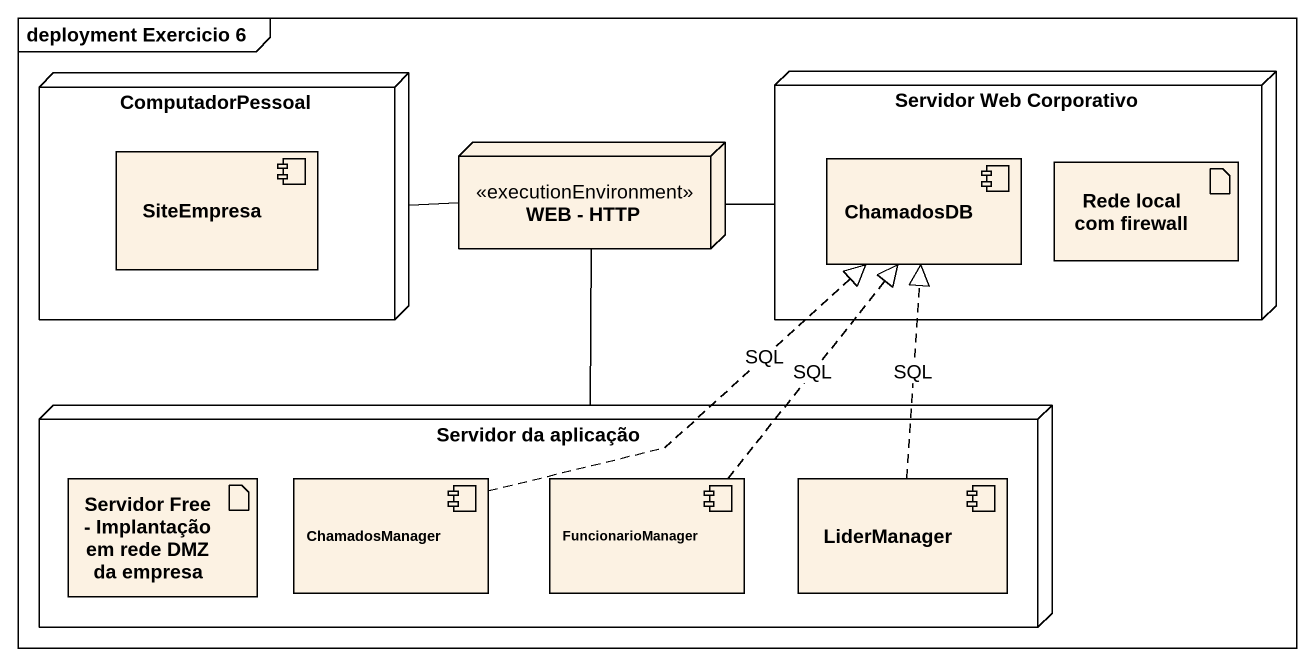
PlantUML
@startuml
mainframe deployment Exercicio 6
node ComputadorPessoal {
  component SiteEmpresa
}
node "Servidor Web Corporativo" as Servidor_Web_Corporativo {
  component ChamadosDB
  artifact "Rede local com firewall" as Rede_local_com_firewall
}
node "WEB - HTTP" as WEB_HTTP <<executionEnvironment>>
node "Servidor da aplicação" as Servidor_da_aplicação {
  artifact "Servidor Free - Implantação em rede DMZ da empresa" as Servidor_Free_Implantação
  component ChamadosManager
  component FuncionarioManager
  component LiderManager
}
ComputadorPessoal -right- WEB_HTTP
Servidor_Web_Corporativo -left- WEB_HTTP
Servidor_da_aplicação -up- WEB_HTTP
ChamadosManager .up.|> ChamadosDB : SQL
FuncionarioManager .up.|> ChamadosDB : SQL
LiderManager .up.|> ChamadosDB : SQL
@enduml
